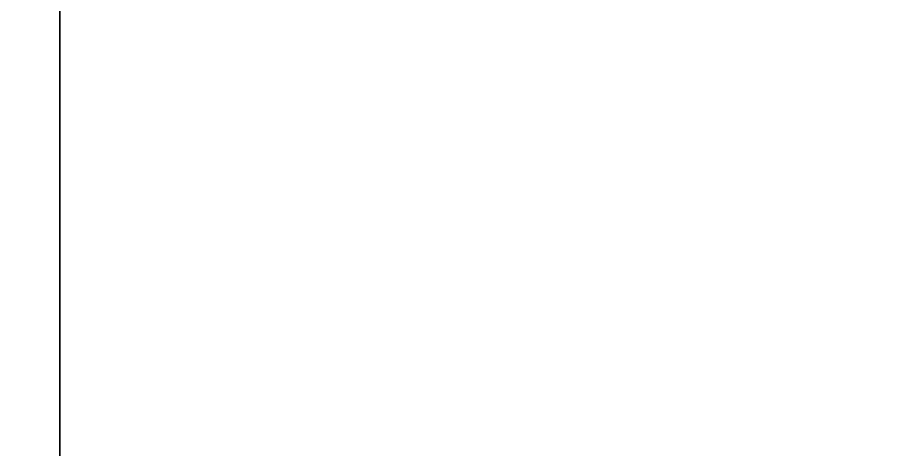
# Model space of a CAD drawing. Header units: inches. Extents: x 5.9 to 46.6, y -14.1 to 10.4.
# Drawn here: x 6.42 to 15.53, y -6.32 to -1.81 of the extents above; entities that cross this region are included whole.
import ezdxf

# ---------------------------------------------------------------- set-up
doc = ezdxf.new("R2010")
doc.units = ezdxf.units.IN
doc.header["$MEASUREMENT"] = 0
doc.header["$PDMODE"] = 34
doc.header["$PDSIZE"] = 0.08
doc.styles.get("Standard").update_dxf_attribs({"font": 'ARIAL.TTF'})
doc.dimstyles.get("Standard").update_dxf_attribs({"dimtxt": 0.18, "dimasz": 0.18, "dimexe": 0.18, "dimexo": 0.0625, "dimgap": 0.09, "dimtad": 0, "dimtih": 1, "dimtoh": 1, "dimdec": 4, "dimzin": 0, "dimdsep": 46, "dimtxsty": 'Standard', "dimcen": 0.09, "dimadec": 0, "dimazin": 0, "dimtfac": 1, "dimtdec": 4, "dimtofl": 0, "dimtmove": 0, "dimatfit": 3, "dimfxl": 1, "dimtolj": 1, "dimtzin": 0, "dimarcsym": 0})

# ---------------------------------------------------------------- blocks, each defined once
blk = doc.blocks.new('*D93')
at = {"color": 0, "lineweight": -2}
for p, q in [((7.3024, 6.0563), (6.6821, 6.0563)), ((6.8621, 5.8763), (6.8621, -9.5503)), ((6.8621, -11.7637), (6.8621, -9.9141)), ((8.3024, -11.9437), (6.6821, -11.9437))]:
    blk.add_line(p, q, dxfattribs=at)
at = {"color": 0}
for points in [[(6.8321, 5.8763), (6.8921, 5.8763), (6.8621, 6.0563)], [(6.8321, -11.7637), (6.8921, -11.7637), (6.8621, -11.9437)]]:
    blk.add_solid(points, dxfattribs=at)
at = {"layer": 'Defpoints', "color": 0}
for p in [(7.3649, 6.0563, -2.5), (6.8621, -11.9437), (8.3649, -11.9437, -1)]:
    blk.add_point(p, dxfattribs=at)
at = {"color": 0, "insert": (6.8621, -9.7322), "char_height": 0.18, "attachment_point": 5}
blk.add_mtext('\\A1;18.0000', dxfattribs=at)
blk = doc.blocks.new('*D94')
at = {"color": 0, "lineweight": -2}
for p, q in [((23.8649, 7.5563), (24.3848, 7.5563)), ((24.2048, 7.3763), (24.2048, -3.0118)), ((24.2048, -13.7637), (24.2048, -3.3756)), ((9.9274, -13.9437), (24.3848, -13.9437))]:
    blk.add_line(p, q, dxfattribs=at)
at = {"color": 0}
for points in [[(24.1748, 7.3763), (24.2348, 7.3763), (24.2048, 7.5563)], [(24.1748, -13.7637), (24.2348, -13.7637), (24.2048, -13.9437)]]:
    blk.add_solid(points, dxfattribs=at)
at = {"layer": 'Defpoints', "color": 0}
for p in [(23.8024, 7.5563, -0.812), (9.8649, -13.9437), (24.2048, -13.9437)]:
    blk.add_point(p, dxfattribs=at)
at = {"color": 0, "insert": (24.2048, -3.1937), "char_height": 0.18, "attachment_point": 5}
blk.add_mtext('\\A1;21.5000', dxfattribs=at)

msp = doc.modelspace()

# ---------------------------------------------------------------- dimensions: what is measured, and where the dimension line sits
dim = msp.add_linear_dim(base=(24.2048, -13.94368), p1=(23.80241, 7.55632, -0.812), p2=(9.86491, -13.94368), angle=90, dimstyle='Standard')
dim.commit()
dim.dimension.update_dxf_attribs({"geometry": '*D94', "text_midpoint": (24.2048, -3.19368)})
dim = msp.add_linear_dim(base=(6.86215, -11.94368), p1=(7.36491, 6.05632, -2.5), p2=(8.36491, -11.94368, -1), angle=90, dimstyle='Standard')
dim.commit()
dim.dimension.update_dxf_attribs({"geometry": '*D93', "text_midpoint": (6.86215, -9.73223), "dimtype": 160})

doc.saveas('drawing.dxf')
